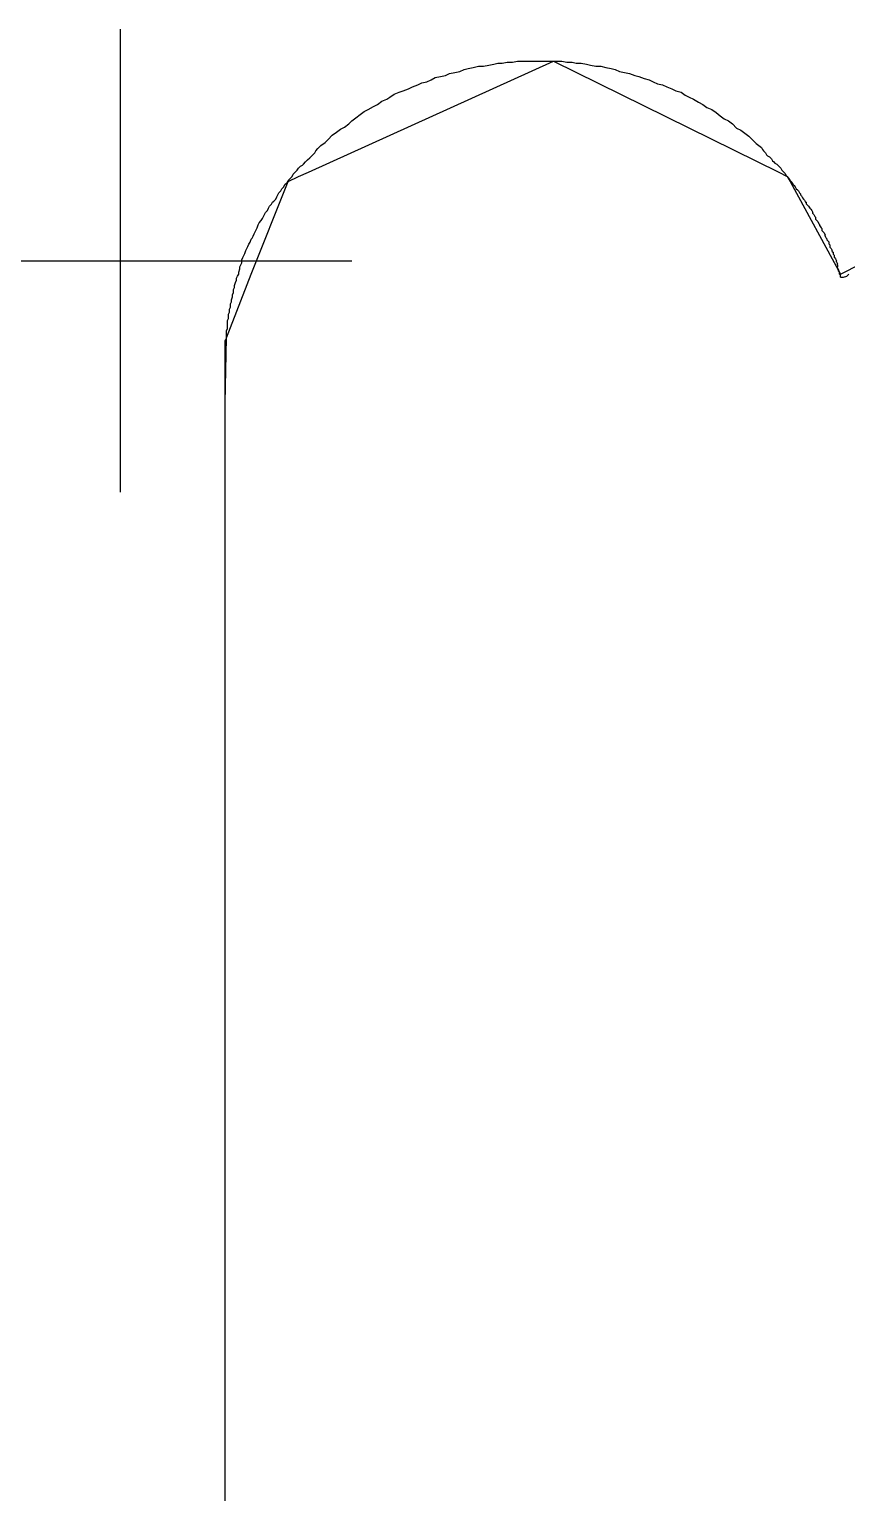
# Model space of a CAD drawing. Extents: x -69.4 to 29.6, y -21.9 to 37.7.
# Drawn here: x -58.219 to -57.424, y 23.778 to 25.2 of the extents above; entities that cross this region are included whole.
import ezdxf

# ---------------------------------------------------------------- set-up
doc = ezdxf.new("R2010")
doc.units = 0
doc.layers.add('gg1', color=1, linetype='CONTINUOUS')
doc.layers.add('gto', color=5, linetype='CONTINUOUS')

msp = doc.modelspace()

# ---------------------------------------------------------------- linework, layer by layer
at = {"layer": 'gg1', "color": 1}
for points in [[(-58.130116, 24.75005), (-58.130116, 25.20005)], [(-58.355117, 24.97505), (-57.905116, 24.97505)]]:
    msp.add_lwpolyline(points, dxfattribs=at)
at = {"layer": 'gto', "color": 5}
for points in [[(-58.028116, 23.631047), (-58.028116, 23.903048), (-58.028116, 24.003048), (-58.028116, 24.347049), (-58.028116, 24.537049), (-58.028116, 24.571049), (-58.028116, 24.602049), (-58.028116, 24.83705), (-58.027116, 24.90005), (-58.003116, 24.96205), (-57.967116, 25.05205), (-57.957116, 25.05705), (-57.947116, 25.06105), (-57.709115, 25.16905), (-57.490115, 25.06105), (-57.482115, 25.05705), (-57.479115, 25.05205), (-57.430115, 24.96205), (-57.353115, 25.00105), (-57.234114, 25.06105), (-56.673113, 25.16905), (-56.667113, 25.17005), (-56.664113, 25.16905)], [(-58.028116, 23.761048), (-58.028116, 23.792048), (-58.028116, 23.822048), (-58.028116, 23.852048), (-58.028116, 23.882048), (-58.028116, 23.912048), (-58.028116, 23.943048), (-58.028116, 23.973048), (-58.028116, 24.003048), (-58.028116, 24.033048), (-58.028116, 24.062048), (-58.028116, 24.092048), (-58.028116, 24.122048), (-58.028116, 24.151048), (-58.028116, 24.180048), (-58.028116, 24.209048), (-58.028116, 24.238048), (-58.028116, 24.267049), (-58.028116, 24.294049), (-58.028116, 24.322049), (-58.028116, 24.349049), (-58.028116, 24.377049), (-58.028116, 24.403049), (-58.028116, 24.429049), (-58.028116, 24.454049), (-58.028116, 24.480049), (-58.028116, 24.504049), (-58.028116, 24.528049), (-58.028116, 24.552049), (-58.028116, 24.574049), (-58.028116, 24.596049), (-58.028116, 24.618049), (-58.028116, 24.639049), (-58.028116, 24.660049), (-58.028116, 24.679049), (-58.028116, 24.698049), (-58.028116, 24.715049), (-58.028116, 24.733049), (-58.028116, 24.749049), (-58.028116, 24.76505), (-58.028116, 24.77905), (-58.028116, 24.79305), (-58.028116, 24.80605), (-58.028116, 24.81705), (-58.028116, 24.82805), (-58.028116, 24.83805), (-58.028116, 24.84705), (-58.028116, 24.85405), (-58.028116, 24.86105), (-58.028116, 24.86705), (-58.028116, 24.87105), (-58.028116, 24.87505), (-58.028116, 24.87705), (-58.028116, 24.87805), (-58.028116, 24.88005), (-58.028116, 24.88205), (-58.028116, 24.88505), (-58.028116, 24.88705), (-58.028116, 24.88905), (-58.028116, 24.89205), (-58.028116, 24.89405), (-58.028116, 24.89705), (-58.027116, 24.89905), (-58.027116, 24.90205), (-58.027116, 24.90405), (-58.027116, 24.90705), (-58.026116, 24.90905), (-58.026116, 24.91205), (-58.026116, 24.91405), (-58.026116, 24.91705), (-58.025116, 24.91905), (-58.025116, 24.92105), (-58.025116, 24.92305), (-58.024116, 24.92505), (-58.024116, 24.92805), (-58.023116, 24.93005), (-58.023116, 24.93305), (-58.022116, 24.93505), (-58.022116, 24.93705), (-58.021116, 24.94005), (-58.021116, 24.94205), (-58.020116, 24.94405), (-58.020116, 24.94705), (-58.019116, 24.94905), (-58.019116, 24.95105), (-58.018116, 24.95405), (-58.017116, 24.95605), (-58.017116, 24.95805), (-58.016116, 24.96005), (-58.015116, 24.96205), (-58.015116, 24.96405), (-58.014116, 24.96705), (-58.014116, 24.96905), (-58.013116, 24.97105), (-58.012116, 24.97305), (-58.012116, 24.97605), (-58.011116, 24.97805), (-58.010116, 24.98005), (-58.009116, 24.98205), (-58.008116, 24.98505), (-58.007116, 24.98705), (-58.006116, 24.98905), (-58.005116, 24.99105), (-58.004116, 24.99305), (-58.003116, 24.99605), (-58.002116, 24.99705), (-58.001116, 24.99905), (-58.000116, 25.00105), (-57.999116, 25.00305), (-57.998116, 25.00505), (-57.997116, 25.00705), (-57.996116, 25.01005), (-57.995116, 25.01205), (-57.993116, 25.01405), (-57.992116, 25.01605), (-57.991116, 25.01805), (-57.990116, 25.02005), (-57.989116, 25.02205), (-57.987116, 25.02405), (-57.986116, 25.02605), (-57.985116, 25.02805), (-57.983116, 25.03005), (-57.982116, 25.03205), (-57.981116, 25.03305), (-57.979116, 25.03505), (-57.978116, 25.03705), (-57.977116, 25.03905), (-57.976116, 25.04105), (-57.974116, 25.04305), (-57.973116, 25.04505), (-57.971116, 25.04705), (-57.970116, 25.04905), (-57.968116, 25.05105), (-57.967116, 25.05305), (-57.965116, 25.05505), (-57.963116, 25.05705), (-57.962116, 25.05905), (-57.960116, 25.06105), (-57.958116, 25.06305), (-57.957116, 25.06505), (-57.955116, 25.06705), (-57.953116, 25.06805), (-57.952116, 25.06905), (-57.950116, 25.07105), (-57.948116, 25.07305), (-57.946116, 25.07505), (-57.944116, 25.07705), (-57.942116, 25.07905), (-57.941116, 25.08005), (-57.940116, 25.08205), (-57.938116, 25.08405), (-57.935116, 25.08705), (-57.931116, 25.09005), (-57.928116, 25.09305), (-57.924116, 25.09705), (-57.920116, 25.10005), (-57.916116, 25.10305), (-57.912116, 25.10505), (-57.908116, 25.10805), (-57.905116, 25.11105), (-57.901116, 25.11405), (-57.897116, 25.11705), (-57.893116, 25.12005), (-57.889116, 25.12205), (-57.884116, 25.12505), (-57.880116, 25.12705), (-57.876116, 25.13005), (-57.871116, 25.13205), (-57.868116, 25.13405), (-57.864116, 25.13705), (-57.859116, 25.13905), (-57.855116, 25.14005), (-57.850116, 25.14205), (-57.846116, 25.14405), (-57.841116, 25.14605), (-57.837116, 25.14805), (-57.832116, 25.14905), (-57.828116, 25.15105), (-57.824116, 25.15305), (-57.819116, 25.15405), (-57.814116, 25.15505), (-57.810116, 25.15705), (-57.805116, 25.15805), (-57.800116, 25.15905), (-57.796116, 25.16105), (-57.792116, 25.16205), (-57.787116, 25.16305), (-57.782116, 25.16405), (-57.777116, 25.16405), (-57.772116, 25.16505), (-57.767116, 25.16605), (-57.763116, 25.16705), (-57.759116, 25.16705), (-57.754116, 25.16805), (-57.749115, 25.16805), (-57.744115, 25.16905), (-57.739115, 25.16905), (-57.734115, 25.16905), (-57.729115, 25.16905), (-57.724115, 25.16905), (-57.720115, 25.16905), (-57.716115, 25.16905), (-57.711115, 25.16905), (-57.706115, 25.16905), (-57.701115, 25.16905), (-57.696115, 25.16805), (-57.691115, 25.16805), (-57.687115, 25.16705), (-57.682115, 25.16705), (-57.677115, 25.16605), (-57.673115, 25.16505), (-57.668115, 25.16405), (-57.663115, 25.16405), (-57.658115, 25.16305), (-57.653115, 25.16205), (-57.649115, 25.16105), (-57.645115, 25.15905), (-57.640115, 25.15805), (-57.635115, 25.15705), (-57.630115, 25.15505), (-57.626115, 25.15405), (-57.621115, 25.15205), (-57.616115, 25.15105), (-57.612115, 25.14905), (-57.608115, 25.14705), (-57.603115, 25.14605), (-57.599115, 25.14405), (-57.594115, 25.14205), (-57.590115, 25.14005), (-57.585115, 25.13905), (-57.581115, 25.13605), (-57.577115, 25.13405), (-57.573115, 25.13205), (-57.568115, 25.12905), (-57.564115, 25.12705), (-57.560115, 25.12405), (-57.555115, 25.12205), (-57.551115, 25.11905), (-57.547115, 25.11605), (-57.543115, 25.11305), (-57.539115, 25.11105), (-57.535115, 25.10805), (-57.531115, 25.10405), (-57.527115, 25.10205), (-57.523115, 25.09905), (-57.519115, 25.09605), (-57.515115, 25.09205), (-57.512115, 25.08905), (-57.508115, 25.08605), (-57.507115, 25.08505), (-57.506115, 25.08305), (-57.505115, 25.08205), (-57.504115, 25.08105), (-57.503115, 25.08005), (-57.502115, 25.07805), (-57.501115, 25.07705), (-57.499115, 25.07605), (-57.498115, 25.07505), (-57.497115, 25.07405), (-57.496115, 25.07205), (-57.495115, 25.07105), (-57.494115, 25.07005), (-57.492115, 25.06905), (-57.491115, 25.06805), (-57.490115, 25.06705), (-57.489115, 25.06605), (-57.488115, 25.06505), (-57.487115, 25.06305), (-57.486115, 25.06205), (-57.485115, 25.06105), (-57.484115, 25.06005), (-57.483115, 25.05805), (-57.482115, 25.05705), (-57.481115, 25.05605), (-57.480115, 25.05505), (-57.479115, 25.05305), (-57.478115, 25.05205), (-57.477115, 25.05105), (-57.476115, 25.04905), (-57.475115, 25.04805), (-57.474115, 25.04705), (-57.473115, 25.04505), (-57.472115, 25.04405), (-57.471115, 25.04305), (-57.470115, 25.04105), (-57.469115, 25.04005), (-57.469115, 25.03905), (-57.468115, 25.03805), (-57.467115, 25.03605), (-57.466115, 25.03505), (-57.465115, 25.03405), (-57.464115, 25.03205), (-57.463115, 25.03205)], [(-57.947116, 25.06105), (-57.709115, 25.16905)], [(-57.709115, 25.16905), (-57.490115, 25.06105)], [(-58.003116, 24.96205), (-57.967116, 25.05205)], [(-57.967116, 25.05205), (-57.957116, 25.05705)], [(-57.957116, 25.05705), (-57.947116, 25.06105)], [(-57.490115, 25.06105), (-57.482115, 25.05705)], [(-57.482115, 25.05705), (-57.479115, 25.05205)], [(-57.479115, 25.05205), (-57.430115, 24.96205)], [(-57.463115, 25.03005), (-57.463115, 25.03205)], [(-57.463115, 25.03005), (-57.462115, 25.02905), (-57.461115, 25.02805), (-57.460115, 25.02605), (-57.459115, 25.02505), (-57.458115, 25.02405), (-57.457115, 25.02205)], [(-57.457115, 25.02105), (-57.457115, 25.02205)], [(-57.457115, 25.02105), (-57.456115, 25.02005), (-57.455115, 25.01805), (-57.454115, 25.01705)], [(-57.454115, 25.01505), (-57.454115, 25.01705)], [(-57.454115, 25.01505), (-57.453115, 25.01405), (-57.452115, 25.01305), (-57.451115, 25.01105), (-57.450115, 25.01005)], [(-57.450115, 25.00905), (-57.450115, 25.01005)], [(-57.450115, 25.00905), (-57.449115, 25.00705), (-57.448115, 25.00605)], [(-57.448115, 25.00405), (-57.448115, 25.00605)], [(-57.448115, 25.00405), (-57.447115, 25.00305), (-57.446115, 25.00205), (-57.445115, 25.00005)], [(-57.445115, 24.99905), (-57.445115, 25.00005)], [(-57.445115, 24.99905), (-57.444115, 24.99705), (-57.443115, 24.99605)], [(-57.443115, 24.99505), (-57.443115, 24.99605)], [(-57.443115, 24.99505), (-57.442115, 24.99405), (-57.441115, 24.99305)], [(-57.430115, 24.96205), (-57.353115, 25.00105)], [(-57.441115, 24.99105), (-57.441115, 24.99305)], [(-57.441115, 24.99105), (-57.440115, 24.99005)], [(-57.440115, 24.98805), (-57.440115, 24.99005)], [(-57.440115, 24.98805), (-57.439115, 24.98705), (-57.438115, 24.98505)], [(-57.438115, 24.98405), (-57.438115, 24.98505)], [(-57.438115, 24.98405), (-57.437115, 24.98305)], [(-57.437115, 24.98105), (-57.437115, 24.98305)], [(-57.437115, 24.98105), (-57.436115, 24.98005)], [(-57.436115, 24.97805), (-57.436115, 24.98005)], [(-57.436115, 24.97805), (-57.435115, 24.97705), (-57.434115, 24.97505)], [(-57.434115, 24.97405), (-57.434115, 24.97505)], [(-57.434115, 24.97405), (-57.433115, 24.97205)], [(-57.433115, 24.97105), (-57.433115, 24.97205)], [(-57.433115, 24.97105), (-57.433115, 24.96905)], [(-57.433115, 24.96805), (-57.433115, 24.96905)], [(-57.433115, 24.96805), (-57.432115, 24.96605)], [(-57.432115, 24.96505), (-57.432115, 24.96605)], [(-57.432115, 24.96505), (-57.431115, 24.96405)], [(-58.027116, 24.90005), (-58.003116, 24.96205)], [(-57.431115, 24.96205), (-57.431115, 24.96405)], [(-57.431115, 24.96205), (-57.430115, 24.96105)], [(-57.430115, 24.95905), (-57.427115, 24.95905), (-57.424115, 24.96005), (-57.422115, 24.96205)], [(-57.430115, 24.95905), (-57.430115, 24.96105)], [(-57.430115, 24.95905), (-57.430115, 24.95905)], [(-58.028116, 24.83705), (-58.027116, 24.90005)], [(-58.028116, 24.602049), (-58.028116, 24.83705)], [(-58.028116, 24.571049), (-58.028116, 24.602049)], [(-58.028116, 24.537049), (-58.028116, 24.571049)], [(-58.028116, 24.347049), (-58.028116, 24.537049)], [(-58.028116, 24.003048), (-58.028116, 24.347049)], [(-58.028116, 23.903048), (-58.028116, 24.003048)], [(-58.028116, 23.631047), (-58.028116, 23.903048)]]:
    msp.add_lwpolyline(points, dxfattribs=at)

doc.saveas('drawing.dxf')
